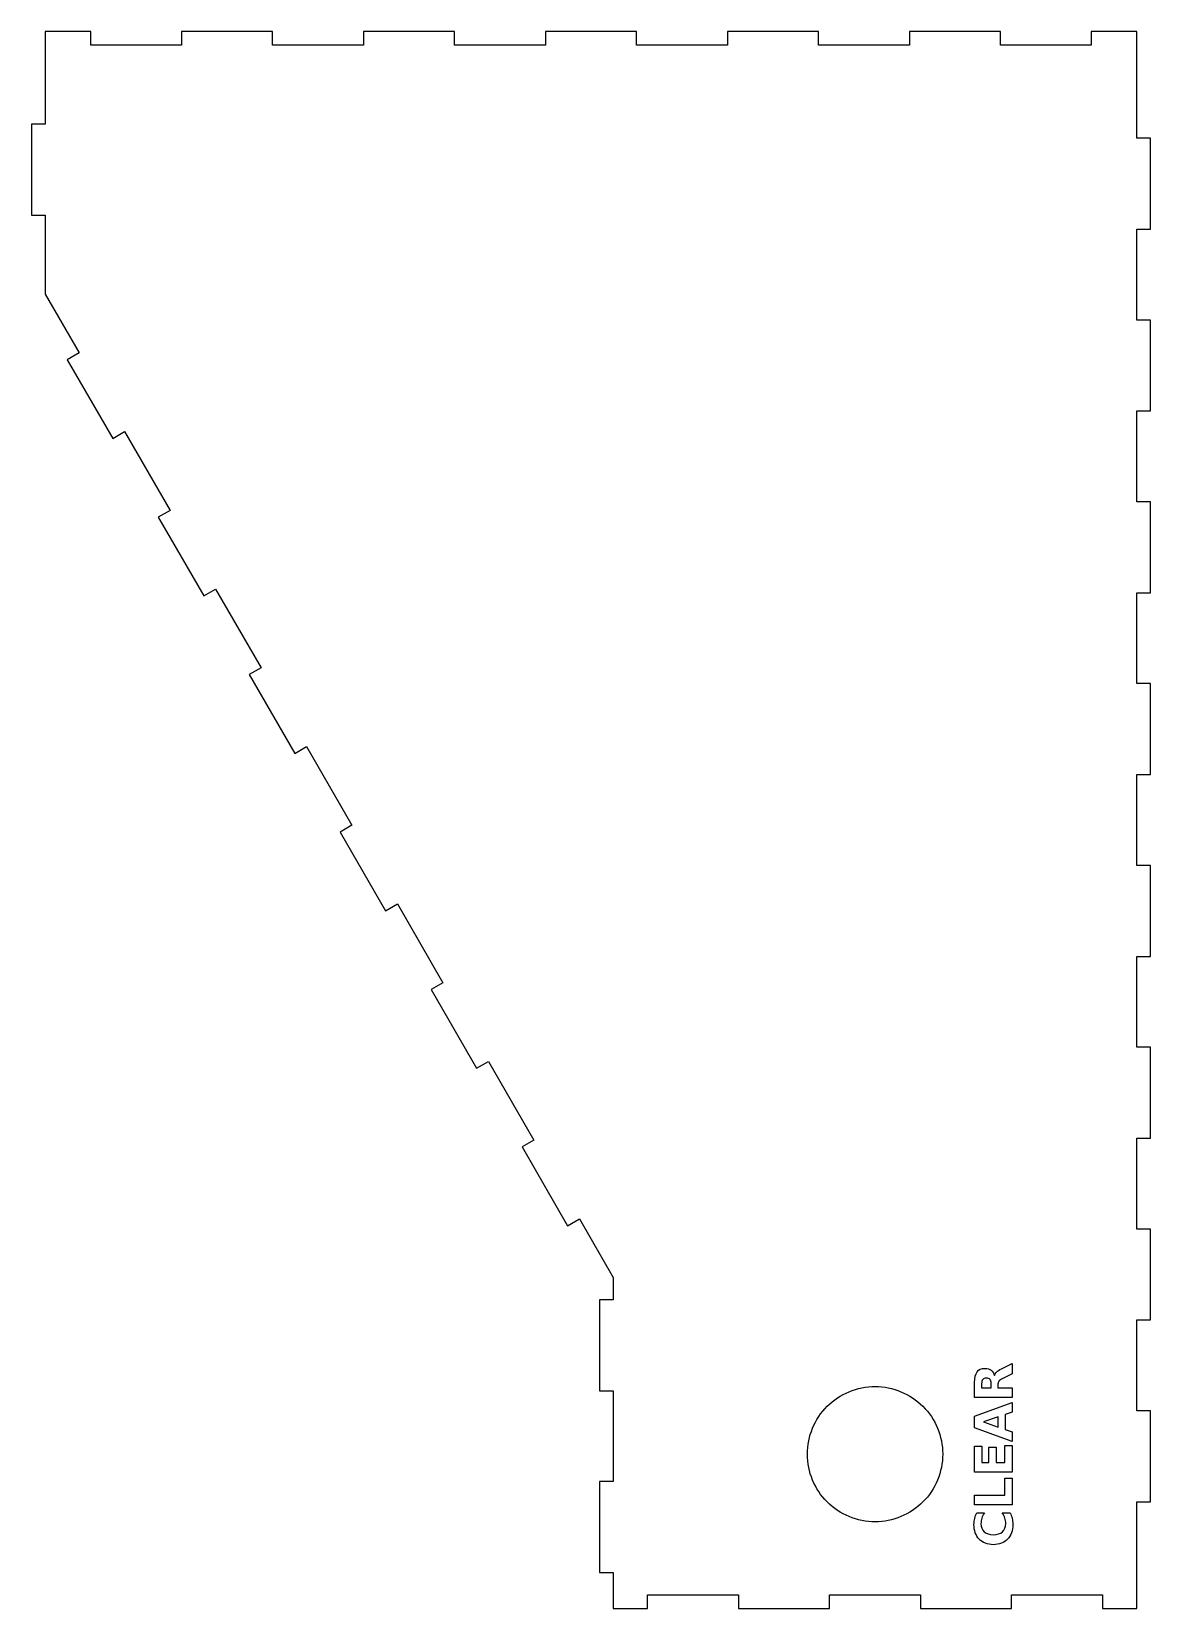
# Model space of a CAD drawing. Extents: x 379 to 625, y 37 to 384.
import ezdxf

# ---------------------------------------------------------------- set-up
doc = ezdxf.new("R2010")
doc.units = 0
doc.layers.add('Layer_1', color=7, linetype='CONTINUOUS')

msp = doc.modelspace()

# ---------------------------------------------------------------- linework, layer by layer
at = {"layer": 'Layer_1', "color": 5}
for p, q in [((381.809442, 383.627541), (381.809442, 380.627265)), ((391.810692, 383.627541), (381.809442, 383.627541)), ((381.809442, 383.627541), (381.809442, 383.627541)), ((391.810692, 380.627265), (391.810692, 383.627541)), ((431.810188, 383.627541), (411.810454, 383.627541)), ((411.810454, 383.627541), (411.810454, 380.627265)), ((431.810188, 380.627265), (431.810188, 383.627541)), ((471.809685, 383.627541), (451.809922, 383.627541)), ((451.809922, 383.627541), (451.809922, 380.627265)), ((471.809685, 380.627265), (471.809685, 383.627541)), ((511.809153, 383.627541), (491.809419, 383.627541)), ((491.809419, 383.627541), (491.809419, 380.627265)), ((511.809153, 380.627265), (511.809153, 383.627541)), ((551.80865, 383.627541), (531.808916, 383.627541)), ((531.808916, 383.627541), (531.808916, 380.627265)), ((551.80865, 380.627265), (551.80865, 383.627541)), ((591.808147, 383.627541), (571.808384, 383.627541)), ((571.808384, 383.627541), (571.808384, 380.627265)), ((591.808147, 380.627265), (591.808147, 383.627541)), ((621.809131, 383.627541), (611.807881, 383.627541)), ((611.807881, 383.627541), (611.807881, 380.627265)), ((621.809131, 380.627265), (621.809131, 383.627541)), ((381.809442, 380.627265), (381.809442, 363.227051)), ((411.810454, 380.627265), (391.810692, 380.627265)), ((451.809922, 380.627265), (431.810188, 380.627265)), ((491.809419, 380.627265), (471.809685, 380.627265)), ((531.808916, 380.627265), (511.809153, 380.627265)), ((571.808384, 380.627265), (551.80865, 380.627265)), ((611.807881, 380.627265), (591.808147, 380.627265)), ((621.809131, 360.157885), (621.809131, 380.627265)), ((381.809442, 363.227051), (378.80973, 363.227051)), ((378.80973, 363.227051), (378.80973, 343.227317)), ((624.808843, 360.157885), (621.809131, 360.157885)), ((624.808843, 340.15815), (624.808843, 360.157885)), ((378.80973, 343.227317), (381.809442, 343.227317)), ((381.809442, 343.227317), (381.809442, 325.826539)), ((621.809131, 320.158416), (621.809131, 340.15815)), ((621.809131, 340.15815), (624.808843, 340.15815)), ((381.809442, 325.826539), (389.25912, 312.923141)), ((624.808843, 320.158416), (621.809131, 320.158416)), ((624.808843, 300.158654), (624.808843, 320.158416)), ((389.25912, 312.923141), (386.661237, 311.422735)), ((386.661237, 311.422735), (396.661386, 294.102447)), ((621.809131, 280.158919), (621.809131, 300.158654)), ((621.809131, 300.158654), (624.808843, 300.158654)), ((396.661386, 294.102447), (399.25927, 295.602317)), ((399.25927, 295.602317), (409.259419, 278.282029)), ((409.259419, 278.282029), (406.661535, 276.781623)), ((624.808843, 280.158919), (621.809131, 280.158919)), ((624.808843, 260.159185), (624.808843, 280.158919)), ((406.661535, 276.781623), (416.661148, 259.461334)), ((416.661148, 259.461334), (419.259568, 260.961176)), ((419.259568, 260.961176), (429.259153, 243.640916)), ((621.809131, 240.159423), (621.809131, 260.159185)), ((621.809131, 260.159185), (624.808843, 260.159185)), ((429.259153, 243.640916), (426.661298, 242.141046)), ((426.661298, 242.141046), (436.661447, 224.820222)), ((624.808843, 240.159423), (621.809131, 240.159423)), ((624.808843, 220.159689), (624.808843, 240.159423)), ((436.661447, 224.820222), (439.259303, 226.320063)), ((439.259303, 226.320063), (449.259452, 208.999775)), ((621.809131, 200.159954), (621.809131, 220.159689)), ((621.809131, 220.159689), (624.808843, 220.159689)), ((449.259452, 208.999775), (446.661596, 207.499933)), ((446.661596, 207.499933), (456.661181, 190.179081)), ((624.808843, 200.159954), (621.809131, 200.159954)), ((624.808843, 180.160192), (624.808843, 200.159954)), ((456.661181, 190.179081), (459.259065, 191.679487)), ((459.259065, 191.679487), (469.259214, 174.358663)), ((621.809131, 160.160458), (621.809131, 180.160192)), ((621.809131, 180.160192), (624.808843, 180.160192)), ((469.259214, 174.358663), (466.661331, 172.858793)), ((466.661331, 172.858793), (476.66148, 155.538504)), ((624.808843, 160.160458), (621.809131, 160.160458)), ((624.808843, 140.160723), (624.808843, 160.160458)), ((476.66148, 155.538504), (479.259364, 157.038374)), ((479.259364, 157.038374), (489.259485, 139.717522)), ((489.259485, 139.717522), (486.661065, 138.21768)), ((621.809131, 120.160961), (621.809131, 140.160723)), ((621.809131, 140.160723), (624.808843, 140.160723)), ((486.661065, 138.21768), (496.661214, 120.897392)), ((496.661214, 120.897392), (499.259098, 122.397233)), ((499.259098, 122.397233), (506.709313, 109.4933)), ((624.808843, 120.160961), (621.809131, 120.160961)), ((624.808843, 100.161227), (624.808843, 120.160961)), ((506.709313, 109.4933), (506.709313, 104.593555)), ((506.709313, 104.593555), (503.709601, 104.593555)), ((503.709601, 104.593555), (503.709601, 84.593256)), ((621.809131, 80.161464), (621.809131, 100.161227)), ((621.809131, 100.161227), (624.808843, 100.161227)), ((503.709601, 84.593256), (506.709313, 84.593256)), ((506.709313, 84.593256), (506.709313, 64.592955)), ((624.808843, 80.161464), (621.809131, 80.161464)), ((624.808843, 60.161736), (624.808843, 80.161464)), ((506.709313, 64.592955), (503.709601, 64.592955)), ((503.709601, 64.592955), (503.709601, 44.592659)), ((621.809131, 39.692909), (621.809131, 60.161736)), ((621.809131, 60.161736), (624.808843, 60.161736)), ((503.709601, 44.592659), (506.709313, 44.592659)), ((506.709313, 44.592659), (506.709313, 39.692909)), ((506.709313, 39.692909), (506.709313, 36.692644)), ((514.259858, 36.692644), (514.259858, 39.692909)), ((514.259858, 39.692909), (534.259621, 39.692909)), ((534.259621, 39.692909), (534.259621, 36.692644)), ((554.259355, 36.692644), (554.259355, 39.692909)), ((554.259355, 39.692909), (574.259089, 39.692909)), ((574.259089, 39.692909), (574.259089, 36.692644)), ((594.258852, 36.692644), (594.258852, 39.692909)), ((594.258852, 39.692909), (614.258586, 39.692909)), ((614.258586, 39.692909), (614.258586, 36.692644)), ((621.809131, 36.692644), (621.809131, 39.692909)), ((506.709313, 36.692644), (514.259858, 36.692644)), ((534.259621, 36.692644), (554.259355, 36.692644)), ((574.259089, 36.692644), (594.258852, 36.692644)), ((614.258586, 36.692644), (621.809131, 36.692644))]:
    msp.add_line(p, q, dxfattribs=at)
at = {"layer": 'Layer_1', "color": 7}
for p, q in [((592.050886, 89.406443), (594.388025, 90.558475)), ((594.388025, 90.558475), (594.388025, 88.298495)), ((594.388025, 88.298495), (592.343014, 87.29528)), ((586.158396, 83.1281), (586.158396, 86.369253)), ((587.696282, 86.143249), (587.696282, 85.25027)), ((587.696282, 85.25027), (589.807445, 85.25027)), ((589.807445, 85.25027), (589.807445, 86.143249)), ((589.807445, 86.143249), (589.807445, 86.143249)), ((591.273674, 85.851093), (591.273674, 85.25027)), ((591.273674, 85.25027), (594.388025, 85.25027)), ((591.273674, 85.25027), (591.273674, 85.25027)), ((594.388025, 85.25027), (594.388025, 83.1281)), ((594.388025, 83.1281), (586.158396, 83.1281)), ((586.158396, 78.993987), (594.388025, 82.042221)), ((594.388025, 79.909005), (592.888719, 79.390862)), ((594.388025, 82.042221), (594.388025, 79.909005)), ((586.158396, 76.46391), (586.158396, 78.993987)), ((594.388025, 73.41569), (586.158396, 76.46391)), ((591.361869, 78.856184), (588.087639, 77.731706)), ((588.087639, 77.731706), (591.361869, 76.601714)), ((591.361869, 76.601714), (591.361869, 78.856184)), ((591.361869, 76.601714), (591.361869, 76.601714)), ((592.888719, 79.390862), (592.888719, 76.072547)), ((592.888719, 79.390862), (592.888719, 79.390862)), ((592.888719, 76.072547), (594.388025, 75.548892)), ((594.388025, 75.548892), (594.388025, 73.41569)), ((586.158396, 66.679839), (586.158396, 72.406966)), ((586.158396, 72.406966), (587.762435, 72.406966)), ((587.762435, 72.406966), (587.762435, 68.802017)), ((589.294817, 68.802017), (589.294817, 72.191991)), ((589.294817, 72.191991), (590.898855, 72.191991)), ((590.898855, 72.191991), (590.898855, 68.802017)), ((592.783986, 68.802017), (592.783986, 72.528234)), ((592.783986, 72.528234), (594.388025, 72.528234)), ((594.388025, 72.528234), (594.388025, 66.679839)), ((594.388025, 66.679839), (586.158396, 66.679839)), ((586.158396, 66.679839), (586.158396, 66.679839)), ((587.762435, 68.802017), (589.294817, 68.802017)), ((590.898855, 68.802017), (592.783986, 68.802017)), ((592.783986, 61.61417), (592.783986, 65.340387)), ((592.783986, 65.340387), (594.388025, 65.340387)), ((594.388025, 65.340387), (594.388025, 59.491991)), ((586.158396, 59.491991), (586.158396, 61.61417)), ((586.158396, 61.61417), (592.783986, 61.61417)), ((594.388025, 59.491991), (586.158396, 59.491991)), ((586.158396, 59.491991), (586.158396, 59.491991)), ((586.62141, 57.728102), (588.324678, 57.728102)), ((592.232778, 57.728102), (593.936046, 57.728102)), ((593.936046, 57.728102), (593.936046, 57.728102))]:
    msp.add_line(p, q, dxfattribs=at)
at = {"layer": 'Layer_1', "color": 6}
msp.add_line((579.136228, 70.643077), (579.136228, 70.643077), dxfattribs=at)
at = {"layer": 'Layer_1', "color": 7}
for points in [[(586.158396, 86.369253), (586.158396, 87.453306), (586.340298, 88.247056), (586.704101, 88.750503)], [(586.704101, 88.750503), (587.067905, 89.257618), (587.643008, 89.511176), (588.42941, 89.511176)], [(587.938824, 87.09685), (587.777129, 86.905766), (587.696282, 86.5879), (587.696282, 86.143249)], [(588.74358, 87.389006), (588.368751, 87.389006), (588.100499, 87.291621), (587.938824, 87.09685)], [(588.42941, 89.511176), (588.973271, 89.511176), (589.419747, 89.37888), (589.768837, 89.114287)], [(589.5594, 87.09685), (589.394037, 87.291621), (589.122097, 87.389006), (588.74358, 87.389006)], [(589.807445, 86.143249), (589.807445, 86.5879), (589.724763, 86.905766), (589.5594, 87.09685)], [(589.768837, 89.114287), (590.117946, 88.853382), (590.375182, 88.458346), (590.540546, 87.929179)], [(590.540546, 87.929179), (590.606698, 88.219492), (590.757367, 88.478563), (590.992553, 88.706391)], [(590.992553, 88.706391), (591.224069, 88.937908), (591.576847, 89.171258), (592.050886, 89.406443)], [(592.343014, 87.29528), (591.93144, 87.093171), (591.650328, 86.887384), (591.499678, 86.677919)], [(591.499678, 86.677919), (591.349009, 86.472141), (591.273674, 86.196533), (591.273674, 85.851093)], [(586.009552, 55.187002), (586.009552, 55.646347), (586.061002, 56.087319), (586.1639, 56.509918)], [(586.1639, 56.509918), (586.266798, 56.932516), (586.419301, 57.338577), (586.62141, 57.728102)], [(587.734862, 56.565039), (587.609931, 56.182863), (587.547466, 55.780476), (587.547466, 55.357876)], [(588.324678, 57.728102), (588.056416, 57.334903), (587.859811, 56.947215), (587.734862, 56.565039)], [(592.822594, 56.565039), (592.697645, 56.947215), (592.50104, 57.334903), (592.232778, 57.728102)], [(593.00999, 55.357876), (593.00999, 55.780476), (592.947525, 56.182863), (592.822594, 56.565039)], [(593.936046, 57.728102), (594.138155, 57.338577), (594.290658, 56.932516), (594.393556, 56.509918)], [(594.393556, 56.509918), (594.496436, 56.087319), (594.547875, 55.646347), (594.547875, 55.187002)], [(587.161612, 51.929319), (586.393572, 52.730418), (586.009552, 53.816312), (586.009552, 55.187002)], [(587.547466, 55.357876), (587.547466, 54.600875), (587.789998, 54.005563), (588.275063, 53.57194)], [(588.275063, 53.57194), (588.760128, 53.138317), (589.428938, 52.921505), (590.281494, 52.921505)], [(590.281494, 52.921505), (591.130362, 52.921505), (591.797328, 53.138317), (592.282393, 53.57194)], [(592.282393, 53.57194), (592.767458, 54.005563), (593.00999, 54.600875), (593.00999, 55.357876)], [(594.547875, 55.187002), (594.547875, 53.816312), (594.165699, 52.730418), (593.401348, 51.929319)], [(590.281494, 50.727668), (588.965924, 50.727668), (587.925964, 51.128218), (587.161612, 51.929319)], [(593.401348, 51.929319), (592.633327, 51.128218), (591.593376, 50.727668), (590.281494, 50.727668)]]:
    msp.add_open_spline(points, degree=3, dxfattribs=at)
at = {"layer": 'Layer_1', "color": 6}
for points in [[(553.739592, 81.162705), (556.529571, 83.952683), (560.313596, 85.520076), (564.259222, 85.520074)], [(564.259222, 85.520074), (568.204848, 85.520076), (571.988873, 83.952683), (574.778852, 81.162705)], [(549.382216, 70.643077), (549.382217, 74.588703), (550.949612, 78.372726), (553.739592, 81.162705)], [(574.778852, 81.162705), (577.568832, 78.372726), (579.136227, 74.588703), (579.136228, 70.643077)], [(553.739591, 60.123447), (550.949611, 62.913426), (549.382216, 66.69745), (549.382216, 70.643077)], [(579.136228, 70.643077), (579.136228, 66.69745), (577.568833, 62.913426), (574.778853, 60.123447)], [(564.259222, 55.766077), (560.313595, 55.766075), (556.529571, 57.333468), (553.739591, 60.123447)], [(574.778853, 60.123447), (571.988873, 57.333468), (568.204849, 55.766075), (564.259222, 55.766077)]]:
    msp.add_open_spline(points, degree=3, dxfattribs=at)

doc.saveas('drawing.dxf')
